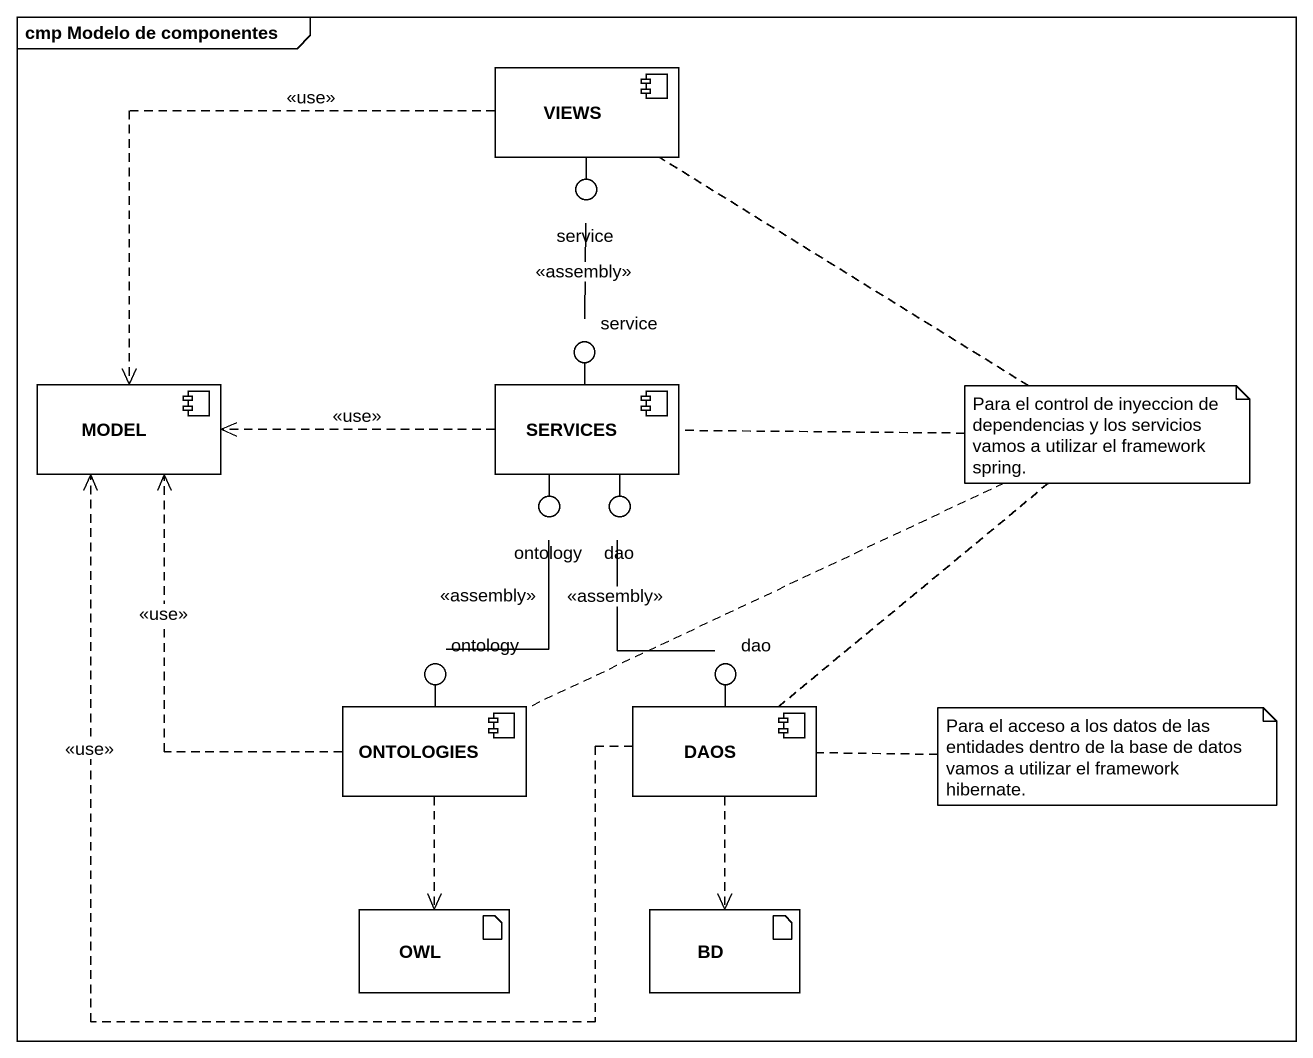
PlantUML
@startuml
mainframe cmp Modelo de componentes
component VIEWS
() service
() "service" as service_2
component MODEL
component SERVICES
() ontology
() dao
() "ontology" as ontology_2
() "dao" as dao_2
component ONTOLOGIES
component DAOS
artifact OWL
artifact BD
VIEWS -- service
SERVICES -up- service_2
SERVICES -- ontology
SERVICES -- dao
ONTOLOGIES -up- ontology_2
DAOS -up- dao_2
VIEWS ..> MODEL : <<use>>
service -- service_2 : <<assembly>>
SERVICES .left.> MODEL : <<use>>
ontology -- ontology_2 : <<assembly>>
dao -- dao_2 : <<assembly>>
ONTOLOGIES .up.> MODEL : <<use>>
ONTOLOGIES ..> OWL
DAOS .left.> MODEL : <<use>>
DAOS ..> BD
note as N1
  Para el control de inyeccion de dependencias y los servicios vamos a utilizar el framework spring.
end note
N1 .. SERVICES
N1 .. DAOS
N1 .. VIEWS
N1 .. ONTOLOGIES
note right of DAOS : Para el acceso a los datos de las entidades dentro de la base de datos vamos a utilizar el framework hibernate.
@enduml
